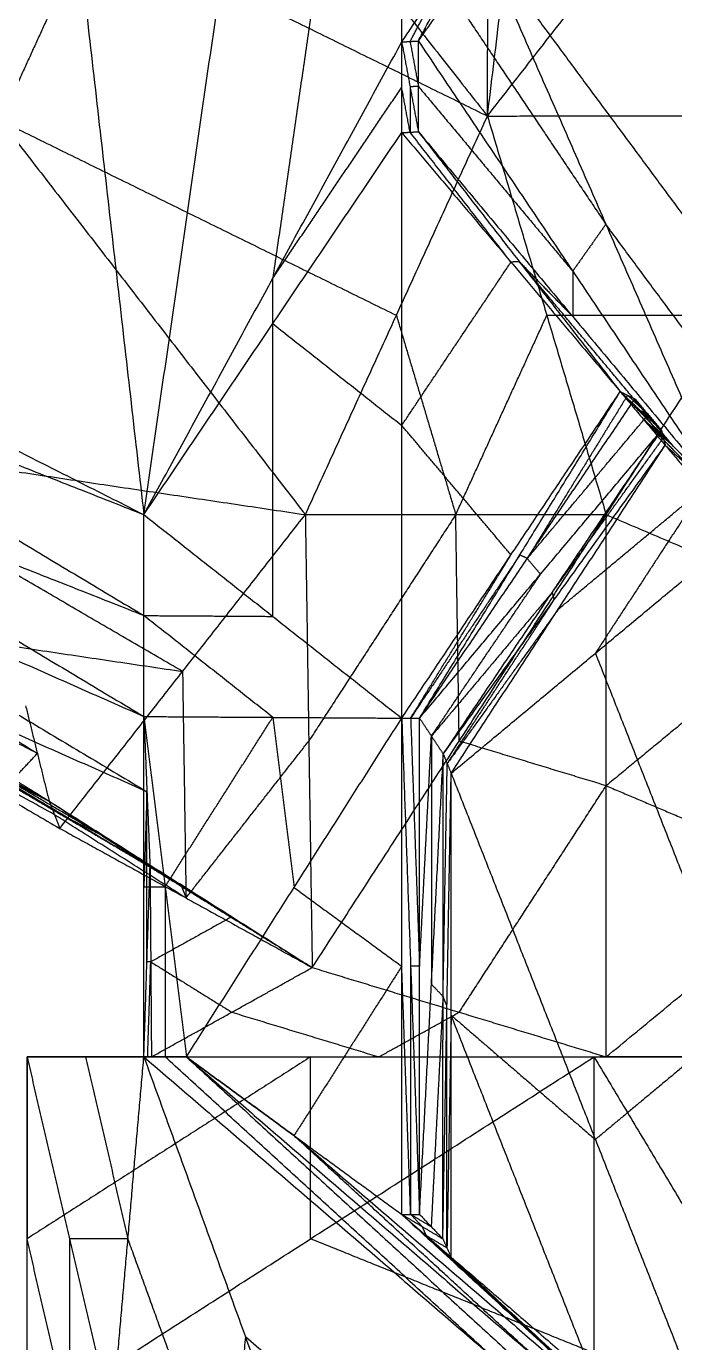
# Model space of a CAD drawing. Header units: millimetres. Extents: x -21 to -10.8, y -12.2 to 12.7.
# Drawn here: x -17.129 to -15.048, y -4.262 to -0.037 of the extents above; entities that cross this region are included whole.
import ezdxf

# ---------------------------------------------------------------- set-up
doc = ezdxf.new("R2010")
doc.units = ezdxf.units.MM
doc.header["$MEASUREMENT"] = 0
doc.layers.add('图层 03', color=5, linetype='Continuous', true_color=0x0000ff)

msp = doc.modelspace()

# ---------------------------------------------------------------- linework, layer by layer
at = {"layer": '图层 03'}
for points in [[(-17.4053, 4.1177, -1.1413), (-17.0787, 1.2568, -0.9236), (-16.752, -1.6041, -0.706)], [(-16.752, -1.6041, -0.706), (-16.338, 1.2576, -0.4125), (-15.924, 4.1192, -0.1189)], [(-15.924, -0.0869, -0.1189), (-15.924, 2.0161, -0.1189), (-15.924, 4.1192, -0.1189)], [(-17.721, 2.3085, -2.5563), (-16.6849, 0.9919, -2.0299), (-15.6488, -0.3248, -1.5034)], [(-15.6488, -0.3248, -1.5034), (-15.6446, 0.9629, -1.4451), (-15.6404, 2.2506, -1.3868)], [(-15.6488, -0.3248, -1.5034), (-15.4952, 0.9446, -1.3666), (-15.3416, 2.214, -1.2297)], [(-15.924, 2.0161, -0.1189), (-16.131, 0.5853, -0.2657), (-16.338, -0.8455, -0.4125)], [(-17.0787, 1.2568, -0.9236), (-17.7078, 0.2266, -1.3508), (-18.337, -0.8036, -1.7779)], [(-15.6488, -0.3248, -1.5034), (-15.0442, 0.4498, -2.1377), (-14.4396, 1.2244, -2.772)], [(-18.1906, 0.9255, -2.9032), (-17.2121, -0.3393, -2.3912), (-16.2335, -1.6041, -1.8793)], [(-18.1906, 0.9255, -2.9032), (-16.9197, 0.3004, -2.2033), (-15.6488, -0.3248, -1.5034)], [(-16.9197, 0.3004, -2.2033), (-17.0659, -0.0194, -2.2973), (-17.2121, -0.3393, -2.3912)], [(-15.924, -0.0869, -0.1189), (-15.7994, 0.0976, -0.0812), (-15.6747, 0.2821, -0.0435)], [(-15.8706, -0.0839, 0.1502), (-15.7727, 0.0991, 0.0534), (-15.6747, 0.2821, -0.0435)], [(-15.8706, -0.0839, 0.1502), (-15.7643, 0.0667, 0.1795), (-15.6579, 0.2173, 0.2089)], [(-15.6579, 0.2173, 0.2089), (-15.2687, -0.672, 0.3156), (-14.8795, -1.5614, 0.4224)], [(-15.6579, 0.2173, 0.2089), (-14.9992, -0.672, 0.3892), (-14.3405, -1.5614, 0.5695)], [(-15.8973, -0.0854, 0.0156), (-15.8483, 0.0061, -0.0328), (-15.7994, 0.0976, -0.0812)], [(-15.7643, 0.0667, 0.1795), (-15.5165, -0.3027, 0.2476), (-15.2687, -0.672, 0.3156)], [(-19.922, -0.003, -2.8498), (-18.337, -0.8036, -1.7779), (-16.752, -1.6041, -0.706)], [(-15.924, -0.0869, -0.1189), (-15.8973, -0.0854, 0.0156), (-15.8706, -0.0839, 0.1502)], [(-15.8706, -0.3751, 0.1502), (-15.8706, -0.2295, 0.1502), (-15.8706, -0.0839, 0.1502)], [(-15.8706, -0.0839, 0.1502), (-15.3751, -0.8226, 0.2863), (-14.8795, -1.5614, 0.4224)], [(-16.752, -1.6041, -0.706), (-16.338, -0.8455, -0.4125), (-15.924, -0.0869, -0.1189)], [(-15.924, -0.3781, -0.1189), (-15.924, -0.2325, -0.1189), (-15.924, -0.0869, -0.1189)], [(-15.924, -0.0869, -0.1189), (-15.8973, -0.231, 0.0156), (-15.8706, -0.3751, 0.1502)], [(-15.8973, -0.0854, 0.0156), (-15.884, -0.1574, 0.0829), (-15.8706, -0.2295, 0.1502)], [(-16.338, -0.8455, -0.4125), (-16.131, -0.539, -0.2657), (-15.924, -0.2325, -0.1189)], [(-15.8973, -0.3766, 0.0156), (-15.9107, -0.3046, -0.0517), (-15.924, -0.2325, -0.1189)], [(-15.8706, -0.2295, 0.1502), (-15.884, -0.2302, 0.0829), (-15.8973, -0.231, 0.0156)], [(-15.8973, -0.231, 0.0156), (-15.8973, -0.3038, 0.0156), (-15.8973, -0.3766, 0.0156)], [(-15.8706, -0.2295, 0.1502), (-15.6229, -0.526, 0.2182), (-15.3751, -0.8226, 0.2863)], [(-16.2335, -1.6041, -1.8793), (-15.9412, -0.9644, -1.6914), (-15.6488, -0.3248, -1.5034)], [(-15.6488, -0.3248, -1.5034), (-15.0442, -0.3236, -2.5269), (-14.4396, -0.3225, -3.5504)], [(-15.6488, -0.3248, -1.5034), (-15.4582, -0.9644, -2.5288), (-15.2676, -1.6041, -3.5543)], [(-15.2676, -1.6041, -3.5543), (-14.8536, -0.9633, -3.5524), (-14.4396, -0.3225, -3.5504)], [(-19.9212, -0.3537, -2.849), (-18.3366, -1.3029, -1.7771), (-16.752, -2.2521, -0.7052)], [(-19.9212, -0.3537, -2.849), (-18.3366, -0.9789, -1.7775), (-16.752, -1.6041, -0.706)], [(-17.2121, -0.3393, -2.3912), (-16.5766, -0.6518, -2.0413), (-15.9412, -0.9644, -1.6914)], [(-16.752, -1.6041, -0.706), (-16.338, -0.9911, -0.4125), (-15.924, -0.3781, -0.1189)], [(-15.924, -0.3781, -0.1189), (-15.8973, -0.3766, 0.0156), (-15.8706, -0.3751, 0.1502)], [(-15.924, -2.2574, -0.1205), (-15.924, -1.3178, -0.1197), (-15.924, -0.3781, -0.1189)], [(-15.924, -0.3781, -0.1189), (-15.5733, -0.7936, -0.0229), (-15.2226, -1.2091, 0.0732)], [(-15.5733, -0.7936, -0.0229), (-15.7353, -0.5851, -0.0036), (-15.8973, -0.3766, 0.0156)], [(-15.8706, -0.3751, 0.1502), (-15.5466, -0.7921, 0.1117), (-15.2226, -1.2091, 0.0732)], [(-15.8706, -0.3751, 0.1502), (-15.3751, -0.9682, 0.2863), (-14.8795, -1.5614, 0.4224)], [(-15.2687, -0.672, 0.3156), (-15.3219, -0.7473, 0.301), (-15.3751, -0.8226, 0.2863)], [(-14.61, -1.5614, 0.4959), (-14.9394, -1.1167, 0.4058), (-15.2687, -0.672, 0.3156)], [(-15.924, -1.3178, -0.1197), (-15.7487, -1.0557, -0.0713), (-15.5733, -0.7936, -0.0229)], [(-15.5466, -0.7921, 0.1117), (-15.56, -0.7929, 0.0444), (-15.5733, -0.7936, -0.0229)], [(-15.5466, -0.7921, 0.1117), (-15.4609, -0.8802, 0.199), (-15.3751, -0.9682, 0.2863)], [(-15.0511, -1.3853, 0.2478), (-15.2989, -1.0887, 0.1797), (-15.5466, -0.7921, 0.1117)], [(-15.3751, -0.8226, 0.2863), (-15.3751, -0.8954, 0.2863), (-15.3751, -0.9682, 0.2863)], [(-16.338, -0.9911, -0.4125), (-16.338, -0.9183, -0.4125), (-16.338, -0.8455, -0.4125)], [(-19.7787, -0.9126, -3.0907), (-18.2653, -1.5823, -1.898), (-16.752, -2.2521, -0.7052)], [(-19.7787, -0.9126, -3.0907), (-18.2554, -1.8236, -2.0642), (-16.7321, -2.7347, -1.0376)], [(-15.9412, -0.9644, -1.6914), (-15.8459, -1.2842, -2.2041), (-15.7506, -1.6041, -2.7168)], [(-15.7506, -1.6041, -2.7168), (-15.6044, -1.2842, -2.6228), (-15.4582, -0.9644, -2.5288)], [(-15.4582, -0.9644, -2.5288), (-15.1559, -0.9639, -3.0406), (-14.8536, -0.9633, -3.5524)], [(-19.5164, -0.9957, -3.5787), (-18.2863, -1.7596, -2.931), (-17.0562, -2.5235, -2.2834)], [(-18.3366, -0.9789, -1.7775), (-17.5443, -1.4535, -1.2416), (-16.752, -1.9281, -0.7056)], [(-16.338, -0.9911, -0.4125), (-16.131, -1.1544, -0.2661), (-15.924, -1.3178, -0.1197)], [(-16.338, -1.9307, -0.4132), (-16.338, -1.4609, -0.4128), (-16.338, -0.9911, -0.4125)], [(-19.6872, -1.0757, -3.7334), (-18.3717, -1.7996, -3.0084), (-17.0562, -2.5235, -2.2834)], [(-19.6132, -1.1009, -3.7868), (-18.3347, -1.8122, -3.0351), (-17.0562, -2.5235, -2.2834)], [(-19.6132, -1.1009, -3.7868), (-18.3175, -1.856, -3.0724), (-17.0219, -2.6112, -2.3581)], [(-19.6132, -1.1009, -3.7868), (-17.9234, -1.3525, -2.833), (-16.2335, -1.6041, -1.8793)], [(-15.924, -2.2574, -0.1205), (-15.5733, -1.7333, -0.0236), (-15.2226, -1.2091, 0.0732)], [(-15.8668, -2.2574, -0.2219), (-15.5447, -1.7333, -0.0743), (-15.2226, -1.2091, 0.0732)], [(-15.199, -1.221, 0.0248), (-15.36, -1.483, -0.049), (-15.5211, -1.7451, -0.1227)], [(-15.2226, -1.2091, 0.0732), (-15.199, -1.221, 0.0248), (-15.1753, -1.2328, -0.0236)], [(-15.2226, -1.2091, 0.0732), (-15.1563, -1.2713, 0.0366), (-15.09, -1.3334)], [(-15.2226, -1.2091, 0.0732), (-15.1502, -1.2953, 0.093), (-15.0778, -1.3814, 0.1128)], [(-15.2226, -1.2091, 0.0732), (-15.0511, -1.3853, 0.2478), (-14.8795, -1.5614, 0.4224)], [(-15.1327, -1.2831, -0.0118), (-15.1658, -1.252, 0.0065), (-15.199, -1.221, 0.0248)], [(-15.8668, -2.2574, -0.2219), (-15.5211, -1.7451, -0.1227), (-15.1753, -1.2328, -0.0236)], [(-15.1753, -1.2328, -0.0236), (-15.1327, -1.2831, -0.0118), (-15.09, -1.3334)], [(-16.752, -1.9281, -0.7056), (-17.5443, -1.6155, -1.2414), (-18.3366, -1.3029, -1.7771)], [(-15.5211, -1.7451, -0.1227), (-15.3269, -1.5141, -0.0673), (-15.1327, -1.2831, -0.0118)], [(-15.1563, -1.2713, 0.0366), (-15.1445, -1.2772, 0.0124), (-15.1327, -1.2831, -0.0118)], [(-15.0839, -1.3574, 0.0564), (-15.1201, -1.3144, 0.0465), (-15.1563, -1.2713, 0.0366)], [(-15.1502, -1.2953, 0.093), (-15.117, -1.3264, 0.0747), (-15.0839, -1.3574, 0.0564)], [(-15.1502, -1.2953, 0.093), (-15.1006, -1.3403, 0.1704), (-15.0511, -1.3853, 0.2478)], [(-14.9787, -1.4714, 0.2676), (-15.0644, -1.3834, 0.1803), (-15.1502, -1.2953, 0.093)], [(-15.5733, -1.7333, -0.0236), (-15.7487, -1.5255, -0.0717), (-15.924, -1.3178, -0.1197)], [(-15.8668, -2.2574, -0.2219), (-15.4784, -1.7954, -0.1109), (-15.09, -1.3334)], [(-15.7906, -2.3726, -0.1936), (-15.4403, -1.853, -0.0968), (-15.09, -1.3334)], [(-15.09, -1.3334), (-15.0839, -1.3574, 0.0564), (-15.0778, -1.3814, 0.1128)], [(-16.6277, -2.1076, -2.1187), (-17.2755, -1.7301, -2.4759), (-17.9234, -1.3525, -2.833)], [(-15.7906, -2.3726, -0.1936), (-15.4342, -1.877, -0.0404), (-15.0778, -1.3814, 0.1128)], [(-15.7654, -2.4343, -0.077), (-15.4216, -1.9079, 0.0179), (-15.0778, -1.3814, 0.1128)], [(-15.4403, -1.853, -0.0968), (-15.2621, -1.6052, -0.0202), (-15.0839, -1.3574, 0.0564)], [(-15.0778, -1.3814, 0.1128), (-14.9787, -1.4714, 0.2676), (-14.8795, -1.5614, 0.4224)], [(-15.0778, -1.3814, 0.1128), (-14.9585, -1.5225, 0.1452), (-14.8391, -1.6635, 0.1776)], [(-15.4216, -1.9079, 0.0179), (-15.19, -1.7152, 0.0816), (-14.9585, -1.5225, 0.1452)], [(-14.9585, -1.5225, 0.1452), (-15.1304, -1.7857, 0.0978), (-15.3023, -2.0489, 0.0503)], [(-18.2653, -1.5823, -1.898), (-17.5037, -2.0379, -1.3847), (-16.7421, -2.4934, -0.8714)], [(-17.0219, -2.6112, -2.3581), (-16.6277, -2.1076, -2.1187), (-16.2335, -1.6041, -1.8793)], [(-16.752, -2.2521, -0.7052), (-16.752, -1.9281, -0.7056), (-16.752, -1.6041, -0.706)], [(-16.752, -1.6041, -0.706), (-16.338, -1.9307, -0.4132), (-15.924, -2.2574, -0.1205)], [(-16.2335, -1.6041, -1.8793), (-16.2225, -2.331, -1.8953), (-16.2114, -3.0579, -1.9113)], [(-16.2335, -1.6041, -1.8793), (-15.7506, -1.6041, -2.7168), (-15.2676, -1.6041, -3.5543)], [(-15.7506, -1.6041, -2.7168), (-15.9865, -1.9675, -2.306), (-16.2225, -2.331, -1.8953)], [(-16.2114, -3.0579, -1.9113), (-15.7395, -2.331, -2.7328), (-15.2676, -1.6041, -3.5543)], [(-15.7395, -2.331, -2.7328), (-15.745, -1.9675, -2.7248), (-15.7506, -1.6041, -2.7168)], [(-15.2676, -3.3446, -3.5543), (-15.2676, -2.4743, -3.5543), (-15.2676, -1.6041, -3.5543)], [(-15.2676, -1.6041, -3.5543), (-14.5708, -1.9003, -3.5539), (-13.874, -2.1964, -3.5535)], [(-18.324, -1.6067, -2.8872), (-17.709, -1.9887, -2.5633), (-17.0939, -2.3706, -2.2395)], [(-15.7654, -2.4343, -0.077), (-15.3023, -2.0489, 0.0503), (-14.8391, -1.6635, 0.1776)], [(-17.0939, -2.3706, -2.2395), (-17.6901, -2.0651, -2.5853), (-18.2863, -1.7596, -2.931)], [(-15.8954, -2.2574, -0.1712), (-15.7344, -1.9954, -0.0974), (-15.5733, -1.7333, -0.0236)], [(-15.5447, -1.7333, -0.0743), (-15.7201, -1.9954, -0.1227), (-15.8954, -2.2574, -0.1712)], [(-15.5211, -1.7451, -0.1227), (-15.5329, -1.7392, -0.0985), (-15.5447, -1.7333, -0.0743)], [(-15.4784, -1.7954, -0.1109), (-15.4997, -1.7703, -0.1168), (-15.5211, -1.7451, -0.1227)], [(-15.8287, -2.315, -0.2078), (-15.6536, -2.0552, -0.1593), (-15.4784, -1.7954, -0.1109)], [(-17.039, -2.5673, -2.3207), (-17.6783, -2.2117, -2.6966), (-18.3175, -1.856, -3.0724)], [(-18.3175, -1.856, -3.0724), (-17.4726, -1.9818, -2.5956), (-16.6277, -2.1076, -2.1187)], [(-18.2554, -1.8236, -2.0642), (-17.6362, -2.1955, -1.7076), (-17.0169, -2.5673, -1.351)], [(-16.7421, -2.4934, -0.8714), (-17.4987, -2.1585, -1.4678), (-18.2554, -1.8236, -2.0642)], [(-15.4403, -1.853, -0.0968), (-15.6345, -2.084, -0.1523), (-15.8287, -2.315, -0.2078)], [(-15.4342, -1.877, -0.0404), (-15.4372, -1.865, -0.0686), (-15.4403, -1.853, -0.0968)], [(-15.778, -2.4034, -0.1353), (-15.6061, -2.1402, -0.0879), (-15.4342, -1.877, -0.0404)], [(-14.5708, -1.9003, -3.5539), (-14.9192, -2.1873, -3.5541), (-15.2676, -2.4743, -3.5543)], [(-16.752, -1.9281, -0.7056), (-16.545, -1.9294, -0.5594), (-16.338, -1.9307, -0.4132)], [(-16.338, -2.2548, -0.4128), (-16.545, -2.0914, -0.5592), (-16.752, -1.9281, -0.7056)], [(-15.4216, -1.9079, 0.0179), (-15.5998, -2.1557, -0.0587), (-15.778, -2.4034, -0.1353)], [(-15.3023, -2.0489, 0.0503), (-15.0707, -2.6367, 0.114), (-14.8391, -3.2245, 0.1776)], [(-16.6277, -2.1076, -2.1187), (-16.6222, -2.4711, -2.1267), (-16.6166, -2.8346, -2.1347)], [(-15.2676, -3.3446, -3.5543), (-14.5708, -2.7705, -3.5539), (-13.874, -2.1964, -3.5535)], [(-17.1316, -2.2178, -2.1957), (-17.0939, -2.3706, -2.2395), (-17.0562, -2.5235, -2.2834)], [(-16.752, -3.3446, -0.706), (-16.752, -2.7983, -0.7056), (-16.752, -2.2521, -0.7052)], [(-16.752, -2.2521, -0.7052), (-16.7421, -2.4934, -0.8714), (-16.7321, -2.7347, -1.0376)], [(-16.752, -2.2521, -0.7052), (-16.6837, -2.7983, -0.6576), (-16.6155, -3.3446, -0.6099)], [(-16.752, -2.2521, -0.7052), (-16.338, -2.2548, -0.4128), (-15.924, -2.2574, -0.1205)], [(-16.6837, -2.7983, -0.6576), (-16.5109, -2.5266, -0.5352), (-16.338, -2.2548, -0.4128)], [(-16.6155, -3.3446, -0.6099), (-16.2698, -2.801, -0.3652), (-15.924, -2.2574, -0.1205)], [(-16.338, -2.2548, -0.4128), (-16.3039, -2.5279, -0.389), (-16.2698, -2.801, -0.3652)], [(-15.924, -3.8501, -0.1212), (-15.924, -3.0537, -0.1208), (-15.924, -2.2574, -0.1205)], [(-15.924, -2.2574, -0.1205), (-15.8954, -3.0537, -0.1715), (-15.8668, -3.8501, -0.2226)], [(-15.924, -2.2574, -0.1205), (-15.8954, -2.2574, -0.1712), (-15.8668, -2.2574, -0.2219)], [(-15.8954, -2.2574, -0.1712), (-15.8811, -2.6556, -0.1967), (-15.8668, -3.0537, -0.2222)], [(-15.8668, -3.8501, -0.2226), (-15.8668, -3.0537, -0.2222), (-15.8668, -2.2574, -0.2219)], [(-15.8668, -2.2574, -0.2219), (-15.8287, -2.315, -0.2078), (-15.7906, -2.3726, -0.1936)], [(-15.8668, -3.0537, -0.2222), (-15.8478, -2.6844, -0.215), (-15.8287, -2.315, -0.2078)], [(-15.8287, -2.315, -0.2078), (-15.8287, -2.7132, -0.2079), (-15.8287, -3.1113, -0.2081)], [(-16.6166, -2.8346, -2.1347), (-16.4196, -2.5828, -2.015), (-16.2225, -2.331, -1.8953)], [(-15.2676, -2.4743, -3.5543), (-15.5036, -2.4027, -3.1435), (-15.7395, -2.331, -2.7328)], [(-17.3017, -2.4, -1.6643), (-17.1789, -2.4618, -1.9738), (-17.0562, -2.5235, -2.2834)], [(-17.3017, -2.4, -1.6643), (-17.0169, -2.5673, -1.351), (-16.7321, -2.7347, -1.0376)], [(-17.1789, -2.4618, -1.9738), (-17.1364, -2.4162, -2.1067), (-17.0939, -2.3706, -2.2395)], [(-15.8668, -3.8501, -0.2226), (-15.8287, -3.1113, -0.2081), (-15.7906, -2.3726, -0.1936)], [(-15.7921, -3.9286, -0.1975), (-15.7914, -3.1506, -0.1956), (-15.7906, -2.3726, -0.1936)], [(-15.7914, -3.1506, -0.1956), (-15.7847, -2.777, -0.1654), (-15.778, -2.4034, -0.1353)], [(-15.7906, -2.3726, -0.1936), (-15.778, -2.4034, -0.1353), (-15.7654, -2.4343, -0.077)], [(-15.7921, -3.9286, -0.1975), (-15.7788, -3.1814, -0.1372), (-15.7654, -2.4343, -0.077)], [(-15.7654, -3.9873, -0.0778), (-15.7654, -3.2108, -0.0774), (-15.7654, -2.4343, -0.077)], [(-15.7654, -2.4343, -0.077), (-15.3023, -3.6099, 0.0503), (-14.8391, -4.7855, 0.1776)], [(-16.8942, -2.6291, -1.6605), (-17.0365, -2.5454, -1.8172), (-17.1789, -2.4618, -1.9738)], [(-15.7395, -3.2013, -2.7328), (-15.5036, -2.8378, -3.1435), (-15.2676, -2.4743, -3.5543)], [(-15.2676, -2.4743, -3.5543), (-14.9192, -2.6224, -3.5541), (-14.5708, -2.7705, -3.5539)], [(-17.0562, -2.5235, -2.2834), (-17.039, -2.5673, -2.3207), (-17.0219, -2.6112, -2.3581)], [(-17.0562, -2.5235, -2.2834), (-16.8942, -2.6291, -1.6605), (-16.7321, -2.7347, -1.0376)], [(-17.0562, -2.5235, -2.2834), (-16.6338, -2.7907, -2.0973), (-16.2114, -3.0579, -1.9113)], [(-16.7421, -2.4934, -0.8714), (-16.747, -2.6459, -0.7885), (-16.752, -2.7983, -0.7056)], [(-16.7421, -3.0396, -0.8718), (-16.7421, -2.7665, -0.8716), (-16.7421, -2.4934, -0.8714)], [(-16.6166, -2.8346, -2.1347), (-16.8278, -2.701, -2.2277), (-17.039, -2.5673, -2.3207)], [(-17.0169, -2.5673, -1.351), (-16.9555, -2.5982, -1.5057), (-16.8942, -2.6291, -1.6605)], [(-17.0219, -2.6112, -2.3581), (-16.6166, -2.8346, -2.1347), (-16.2114, -3.0579, -1.9113)], [(-16.8942, -2.6291, -1.6605), (-16.683, -2.7627, -1.5675), (-16.4718, -2.8963, -1.4745)], [(-16.752, -3.3446, -0.706), (-16.7421, -3.0396, -0.8718), (-16.7321, -2.7347, -1.0376)], [(-16.7321, -2.7347, -1.0376), (-16.7299, -3.0396, -1.0357), (-16.7276, -3.3446, -1.0338)], [(-16.7321, -2.7347, -1.0376), (-16.4718, -2.8963, -1.4745), (-16.2114, -3.0579, -1.9113)], [(-16.752, -2.7983, -0.7056), (-16.7179, -2.7983, -0.6816), (-16.6837, -2.7983, -0.6576)], [(-16.6837, -2.7983, -0.6576), (-16.6837, -3.0715, -0.6578), (-16.6837, -3.3446, -0.6579)], [(-16.4718, -2.8963, -1.4745), (-16.5528, -2.8435, -1.7859), (-16.6338, -2.7907, -2.0973)], [(-16.6338, -2.7907, -2.0973), (-16.6252, -2.8126, -2.116), (-16.6166, -2.8346, -2.1347)], [(-16.2698, -2.801, -0.3652), (-16.0969, -2.9274, -0.243), (-15.924, -3.0537, -0.1208)], [(-16.4718, -2.8963, -1.4745), (-16.6008, -2.968, -1.2551), (-16.7299, -3.0396, -1.0357)], [(-16.7299, -3.0396, -1.0357), (-16.736, -3.0396, -0.9537), (-16.7421, -3.0396, -0.8718)], [(-16.7398, -3.3446, -0.8699), (-16.7348, -3.1921, -0.9528), (-16.7299, -3.0396, -1.0357)], [(-16.7299, -3.0396, -1.0357), (-16.5997, -3.1205, -1.2541), (-16.4695, -3.2013, -1.4726)], [(-16.7276, -3.3446, -1.0338), (-16.4695, -3.2013, -1.4726), (-16.2114, -3.0579, -1.9113)], [(-15.924, -3.0537, -0.1208), (-16.0969, -3.3255, -0.2432), (-16.2698, -3.5973, -0.3656)], [(-16.2114, -3.0579, -1.9113), (-15.7395, -3.2013, -2.7328), (-15.2676, -3.3446, -3.5543)], [(-15.8954, -3.8501, -0.1719), (-15.9097, -3.4519, -0.1464), (-15.924, -3.0537, -0.1208)], [(-15.8954, -3.0537, -0.1715), (-15.8954, -3.4519, -0.1717), (-15.8954, -3.8501, -0.1719)], [(-15.8668, -3.0537, -0.2222), (-15.8811, -3.0537, -0.1969), (-15.8954, -3.0537, -0.1715)], [(-15.8287, -3.1113, -0.2081), (-15.81, -3.1309, -0.2018), (-15.7914, -3.1506, -0.1956)], [(-15.7914, -3.1506, -0.1956), (-15.8104, -3.5199, -0.2028), (-15.8295, -3.8893, -0.21)], [(-15.7788, -3.1814, -0.1372), (-15.7851, -3.166, -0.1664), (-15.7914, -3.1506, -0.1956)], [(-16.4695, -3.2013, -1.4726), (-16.2335, -3.2729, -1.8833), (-15.9976, -3.3446, -2.294)], [(-15.9976, -3.3446, -2.294), (-15.8686, -3.2729, -2.5134), (-15.7395, -3.2013, -2.7328)], [(-15.7788, -3.9579, -0.1376), (-15.7788, -3.5697, -0.1374), (-15.7788, -3.1814, -0.1372)], [(-15.7654, -3.2108, -0.0774), (-15.7721, -3.5844, -0.1075), (-15.7788, -3.9579, -0.1376)], [(-15.7654, -3.2108, -0.0774), (-15.5339, -3.4104, -0.0135), (-15.3023, -3.6099, 0.0503)], [(-15.3023, -4.3864, 0.0499), (-15.5339, -3.7986, -0.0137), (-15.7654, -3.2108, -0.0774)], [(-14.8391, -3.2245, 0.1776), (-15.0707, -3.4172, 0.114), (-15.3023, -3.6099, 0.0503)], [(-17.1271, -4.5126, -0.8013), (-17.1271, -3.9286, -0.8013), (-17.1271, -3.3446, -0.8013)], [(-17.1271, -4.5126, -0.8013), (-16.2168, -3.9286, -2.4534), (-15.3065, -3.3446, -4.1055)], [(-17.1271, -4.5126, 0.4285), (-17.1271, -3.9286, -0.1864), (-17.1271, -3.3446, -0.8013)], [(-17.1271, -4.5126, 0.4285), (-17.1271, -3.9286, 0.4285), (-17.1271, -3.3446, 0.4285)], [(-17.1271, -3.3446, -0.8013), (-17.1271, -3.3446, -0.1864), (-17.1271, -3.3446, 0.4285)], [(-17.1271, -3.3446, -0.8013), (-16.9395, -3.3446, -0.7536), (-16.752, -3.3446, -0.706)], [(-17.1271, -3.3446, -0.8013), (-16.9273, -3.3446, -0.9175), (-16.7276, -3.3446, -1.0338)], [(-17.1271, -3.3446, -0.8013), (-16.2168, -3.3446, -2.4534), (-15.3065, -3.3446, -4.1055)], [(-17.1271, -3.3446, 0.4285), (-16.9906, -3.9286, 0.4658), (-16.8541, -4.5126, 0.5032)], [(-17.1271, -3.3446, 0.4285), (-16.9395, -3.3446, -0.1388), (-16.752, -3.3446, -0.706)], [(-17.1271, -3.3446, 0.4285), (-16.9395, -3.3446, 0.4799), (-16.752, -3.3446, 0.5314)], [(-16.2168, -3.3446, -2.4534), (-16.6719, -3.6366, -1.6273), (-17.1271, -3.9286, -0.8013)], [(-17.1271, -3.3446, -0.1864), (-17.1271, -3.6366, 0.121), (-17.1271, -3.9286, 0.4285)], [(-17.1271, -3.9286, -0.1864), (-17.1271, -3.6366, -0.1864), (-17.1271, -3.3446, -0.1864)], [(-16.9395, -3.3446, -0.1388), (-17.0333, -3.3446, -0.1626), (-17.1271, -3.3446, -0.1864)], [(-16.9395, -3.3446, 0.4799), (-16.8713, -3.6366, 0.4986), (-16.8031, -3.9286, 0.5173)], [(-16.9395, -3.3446, -0.7536), (-16.9395, -3.3446, -0.4462), (-16.9395, -3.3446, -0.1388)], [(-16.7398, -3.3446, -0.8699), (-16.8396, -3.3446, -0.8118), (-16.9395, -3.3446, -0.7536)], [(-16.9395, -3.3446, 0.4799), (-16.9395, -3.3446, 0.1706), (-16.9395, -3.3446, -0.1388)], [(-16.752, -3.3446, -0.0873), (-16.8457, -3.3446, 0.1963), (-16.9395, -3.3446, 0.4799)], [(-16.9273, -3.3446, -0.9175), (-16.572, -3.3446, -1.6855), (-16.2168, -3.3446, -2.4534)], [(-16.9273, -3.3446, -0.9175), (-16.8335, -3.3446, -0.8937), (-16.7398, -3.3446, -0.8699)], [(-16.8541, -4.5126, 0.5032), (-16.8031, -3.9286, 0.5173), (-16.752, -3.3446, 0.5314)], [(-16.752, -3.3446, -0.706), (-16.752, -3.3446, -0.0873), (-16.752, -3.3446, 0.5314)], [(-16.752, -3.3446, -0.706), (-16.7398, -3.3446, -0.8699), (-16.7276, -3.3446, -1.0338)], [(-16.752, -3.3446, -0.706), (-16.6837, -3.3446, -0.6579), (-16.6155, -3.3446, -0.6099)], [(-16.752, -3.3446, -0.706), (-16.6837, -3.3446, -0.1399), (-16.6155, -3.3446, 0.4262)], [(-16.752, -3.3446, 0.5314), (-16.6837, -3.3446, 0.4788), (-16.6155, -3.3446, 0.4262)], [(-16.752, -3.3446, 0.5314), (-16.426, -4.2427, 0.6217), (-16.1001, -5.1408, 0.7121)], [(-16.752, -3.3446, 0.5314), (-15.6355, -4.3052, 0.839), (-14.5189, -5.2658, 1.1466)], [(-16.6837, -3.3446, 0.4788), (-16.7179, -3.3446, 0.1957), (-16.752, -3.3446, -0.0873)], [(-16.7276, -3.3446, -1.0338), (-16.017, -3.3446, -2.5696), (-15.3065, -3.3446, -4.1055)], [(-16.7276, -3.3446, -1.0338), (-15.9976, -3.3446, -2.294), (-15.2676, -3.3446, -3.5543)], [(-15.6355, -4.3052, 0.839), (-16.1596, -3.8249, 0.6589), (-16.6837, -3.3446, 0.4788)], [(-16.6837, -3.3446, -0.1399), (-16.6837, -3.3446, 0.1694), (-16.6837, -3.3446, 0.4788)], [(-16.6155, -3.3446, -0.0919), (-16.6496, -3.3446, -0.1159), (-16.6837, -3.3446, -0.1399)], [(-16.6837, -3.3446, -0.6579), (-16.6496, -3.3446, -0.3749), (-16.6155, -3.3446, -0.0919)], [(-16.6155, -3.3446, -0.6099), (-16.6155, -3.3446, -0.0919), (-16.6155, -3.3446, 0.4262)], [(-16.6155, -3.3446, -0.6099), (-16.2698, -3.5973, -0.3656), (-15.924, -3.8501, -0.1212)], [(-16.6155, -3.3446, 0.4262), (-16.2698, -3.5973, 0.1525), (-15.924, -3.8501, -0.1212)], [(-16.6155, -3.3446, 0.4262), (-15.5672, -4.3052, 0.7864), (-14.5189, -5.2658, 1.1466)], [(-16.6155, -3.3446, 0.4262), (-15.4994, -4.3052, 0.7338), (-14.3832, -5.2658, 1.0414)], [(-16.6155, -3.3446, -0.0919), (-16.4426, -3.471, -0.2287), (-16.2698, -3.5973, -0.3656)], [(-16.2698, -3.5973, 0.1525), (-16.4426, -3.471, 0.0303), (-16.6155, -3.3446, -0.0919)], [(-16.2168, -3.9286, -2.4534), (-16.2168, -3.6366, -2.4534), (-16.2168, -3.3446, -2.4534)], [(-16.2168, -3.3446, -2.4534), (-16.1169, -3.3446, -2.5115), (-16.017, -3.3446, -2.5696)], [(-16.017, -3.3446, -2.5696), (-15.652, -3.3446, -3.1997), (-15.287, -3.3446, -3.8299)], [(-15.9976, -3.3446, -2.294), (-16.0073, -3.3446, -2.4318), (-16.017, -3.3446, -2.5696)], [(-15.3065, -5.246, -4.1169), (-15.3065, -4.2953, -4.1112), (-15.3065, -3.3446, -4.1055)], [(-15.3065, -3.3446, -4.1055), (-15.287, -3.3446, -3.8299), (-15.2676, -3.3446, -3.5543)], [(-15.3065, -3.3446, -4.1055), (-15.0042, -3.3446, -3.8295), (-14.7019, -3.3446, -3.5535)], [(-15.3065, -3.3446, -4.1055), (-14.9264, -3.9781, -4.1055), (-14.5464, -4.6117, -4.1055)], [(-15.3065, -3.3446, -4.1055), (-14.9264, -3.3446, -4.1055), (-14.5464, -3.3446, -4.1055)], [(-15.3065, -3.3446, -4.1055), (-14.9051, -3.3446, -4.0014), (-14.5037, -3.3446, -3.8973)], [(-15.287, -3.3446, -3.8299), (-15.1456, -3.3446, -3.8297), (-15.0042, -3.3446, -3.8295)], [(-14.9848, -3.3446, -3.5539), (-15.1359, -3.3446, -3.6919), (-15.287, -3.3446, -3.8299)], [(-15.2676, -3.3446, -3.5543), (-14.9848, -3.3446, -3.5539), (-14.7019, -3.3446, -3.5535)], [(-16.2698, -3.5973, 0.1525), (-15.7117, -4.0776, 0.3063), (-15.1536, -4.5579, 0.4601)], [(-15.4994, -4.3052, 0.7338), (-15.8846, -3.9513, 0.4431), (-16.2698, -3.5973, 0.1525)], [(-15.924, -3.8501, -0.1212), (-15.8954, -3.8501, -0.1719), (-15.8668, -3.8501, -0.2226)], [(-15.924, -3.8501, -0.1212), (-15.8581, -3.8893, -0.1593), (-15.7921, -3.9286, -0.1975)], [(-15.924, -3.8501, -0.1212), (-15.8447, -3.9187, -0.0995), (-15.7654, -3.9873, -0.0778)], [(-15.924, -3.8501, -0.1212), (-15.1536, -4.5579, 0.4601), (-14.3832, -5.2658, 1.0414)], [(-15.8954, -3.8501, -0.1719), (-15.8625, -3.8697, -0.191), (-15.8295, -3.8893, -0.21)], [(-15.8581, -3.8893, -0.1593), (-15.8767, -3.8697, -0.1656), (-15.8954, -3.8501, -0.1719)], [(-15.8668, -3.8501, -0.2226), (-15.8295, -3.8893, -0.21), (-15.7921, -3.9286, -0.1975)], [(-17.1271, -3.9286, -0.8013), (-17.1271, -3.9286, -0.4938), (-17.1271, -3.9286, -0.1864)], [(-17.1271, -4.5126, -0.1864), (-17.1271, -4.2206, -0.4938), (-17.1271, -3.9286, -0.8013)], [(-16.9906, -4.5126, 0.4658), (-17.0588, -4.2206, 0.4471), (-17.1271, -3.9286, 0.4285)], [(-16.9906, -3.9286, 0.4658), (-16.9906, -4.2206, 0.4658), (-16.9906, -4.5126, 0.4658)], [(-16.8031, -3.9286, 0.5173), (-16.8968, -3.9286, 0.4916), (-16.9906, -3.9286, 0.4658)], [(-16.4771, -4.8267, 0.6076), (-16.6401, -4.3776, 0.5625), (-16.8031, -3.9286, 0.5173)], [(-15.3065, -4.2953, -4.1112), (-15.7616, -4.1119, -3.2823), (-16.2168, -3.9286, -2.4534)], [(-15.8447, -3.9187, -0.0995), (-15.8514, -3.904, -0.1294), (-15.8581, -3.8893, -0.1593)], [(-15.7788, -3.9579, -0.1376), (-15.8118, -3.9383, -0.1186), (-15.8447, -3.9187, -0.0995)], [(-15.1536, -4.5579, 0.4601), (-15.4992, -4.2383, 0.1803), (-15.8447, -3.9187, -0.0995)], [(-15.7921, -3.9286, -0.1975), (-15.7788, -3.9579, -0.1376), (-15.7654, -3.9873, -0.0778)], [(-15.7654, -3.9873, -0.0778), (-15.3023, -4.3864, 0.0499), (-14.8391, -4.7855, 0.1776)], [(-15.7654, -3.9873, -0.0778), (-15.0743, -4.6266, 0.4818), (-14.3832, -5.2658, 1.0414)], [(-16.426, -4.2427, 0.6217), (-16.4516, -4.5347, 0.6147), (-16.4771, -4.8267, 0.6076)], [(-15.3095, -5.2033, 0.9294), (-15.8678, -4.723, 0.7755), (-16.426, -4.2427, 0.6217)]]:
    msp.add_open_spline(points, degree=2, dxfattribs=at)

doc.saveas('drawing.dxf')
